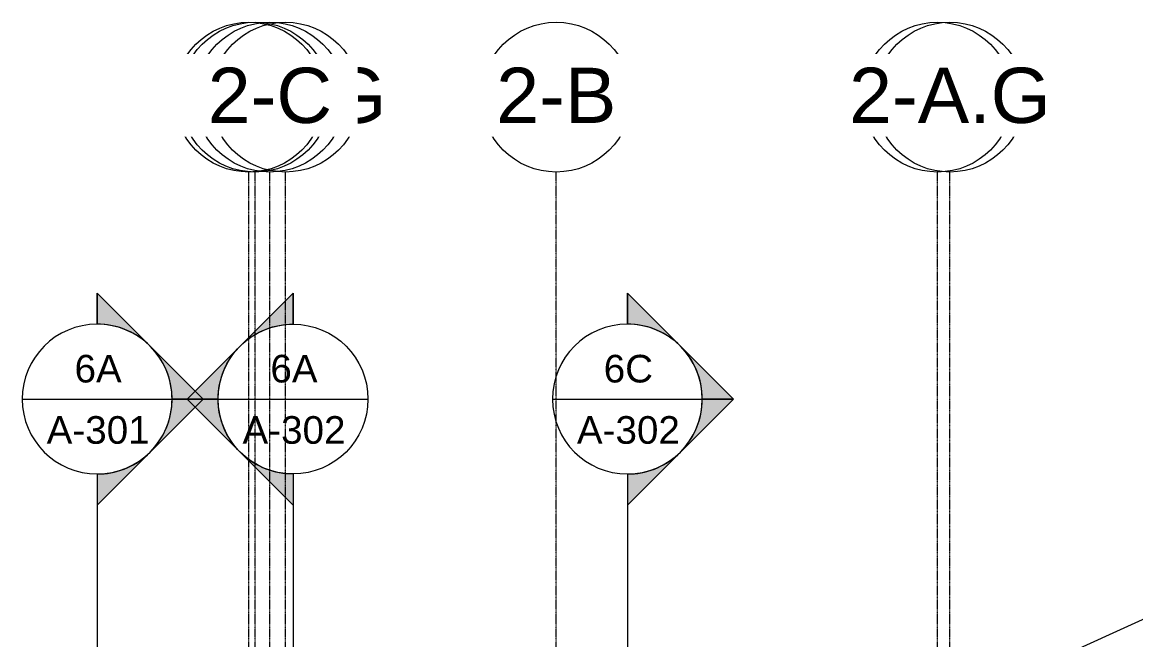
# Model space of a CAD drawing. Header units: inches. Extents: x 21386 to 98862, y -290 to 853.
# Drawn here: x 29228 to 29942, y 439 to 835 of the extents above; entities that cross this region are included whole.
import ezdxf

# ---------------------------------------------------------------- set-up
doc = ezdxf.new("R2010")
doc.units = ezdxf.units.IN
doc.header["$MEASUREMENT"] = 0
doc.linetypes.add('Grid Line 1_2_', pattern=[0.875, 0.5, -0.125, 0.125, -0.125])
for name, color, linetype, lineweight in [('A-ANNO-IDEN', 131, 'Continuous', 9), ('G-ANNO-SYMB', 111, 'Continuous', 9), ('S-GRID', 1, 'Continuous', 9), ('S-GRID-IDEN', 1, 'Continuous', 9)]:
    doc.layers.add(name, color=color, linetype=linetype, lineweight=lineweight)
doc.styles.add('Arial_2', font='arial.ttf', dxfattribs={"height": 35.407186})
doc.styles.add('Arial_3', font='arial.ttf', dxfattribs={"height": 17.703593})

# ---------------------------------------------------------------- blocks, each defined once
blk = doc.blocks.new('Grid - Grid Head - Circle-14747-Building Section - North_South looking East _ Clinic')
at = {"layer": 'S-GRID-IDEN'}
blk.add_circle((21143.8, 786.66), 48, dxfattribs=at)
blk = doc.blocks.new('Section - Section Head - Filled-1526-Building Section - North_South looking East _ Clinic')
at = {"layer": 'G-ANNO-SYMB'}
h = blk.add_hatch(color=256, dxfattribs=at)
edge = h.paths.add_edge_path(flags=0)
edge.add_arc((22248.83, 593.16), 48.06, 47.9216, 90)
edge.add_line((22248.83, 641.22), (22248.83, 661.04))
edge.add_line((22248.83, 661.04), (22281.04, 628.83))
h = blk.add_hatch(color=256, dxfattribs=at)
edge = h.paths.add_edge_path(flags=0)
edge.add_line((22282.77, 627.1), (22316.72, 593.16))
edge.add_line((22316.72, 593.16), (22296.83, 593.16))
edge.add_arc((22248.83, 593.16), 48, 360, 405)
h = blk.add_hatch(color=256, dxfattribs=at)
edge = h.paths.add_edge_path(flags=0)
edge.add_arc((22248.83, 593.16), 48, 315, 360)
edge.add_line((22296.83, 593.16), (22316.72, 593.16))
edge.add_line((22316.72, 593.16), (22282.77, 559.22))
h = blk.add_hatch(color=256, dxfattribs=at)
edge = h.paths.add_edge_path(flags=0)
edge.add_line((22281.04, 557.48), (22248.83, 525.27))
edge.add_line((22248.83, 525.27), (22248.83, 545.09))
edge.add_arc((22248.83, 593.16), 48.06, 270, 312.0784)
for p, q in [((22316.72, 593.16), (22248.83, 661.04)), ((22248.83, 641.16), (22248.83, 661.04)), ((22281.04, 628.83), (22248.83, 661.04)), ((22248.83, 661.04), (22248.83, 641.22)), ((22316.72, 593.16), (22282.77, 627.1)), ((22316.72, 593.16), (22248.83, 525.27)), ((22282.77, 559.22), (22316.72, 593.16)), ((22296.83, 593.16), (22316.72, 593.16)), ((22316.72, 593.16), (22296.83, 593.16)), ((22248.83, 525.27), (22281.04, 557.48)), ((22248.83, 545.16), (22248.83, 525.27)), ((22248.83, 545.09), (22248.83, 525.27))]:
    blk.add_line(p, q, dxfattribs=at)
for radius, start, end in [(48, 90, 270), (48.06, 47.9216, 90), (48, 270, 90), (48, 360, 45), (48, 315, 360), (48.06, 270, 312.0784)]:
    blk.add_arc((22248.83, 593.16), radius, start, end, dxfattribs=at)

msp = doc.modelspace()

# ---------------------------------------------------------------- linework, layer by layer
at = {"layer": 'A-ANNO-IDEN', "color": 153}
msp.add_line((29433.31, 218.44), (30094.99, 519.9), dxfattribs=at)
at = {"layer": 'G-ANNO-SYMB'}
for p, q in [((29228.09, 593.16), (29324.09, 593.16)), ((29353.62, 593.16), (29449.62, 593.16)), ((29567.89, 593.16), (29663.89, 593.16)), ((29276.09, 545.16), (29276.09, -79.66)), ((29401.62, 545.16), (29401.62, -79.66)), ((29615.89, 545.16), (29615.89, -79.66))]:
    msp.add_line(p, q, dxfattribs=at)
at = {"layer": 'S-GRID', "linetype": 'Grid Line 1_2_'}
for p, q in [((29373.31, -132.76), (29373.31, 738.66)), ((29377.31, -132.76), (29377.31, 738.66)), ((29386.81, -132.76), (29386.81, 738.66)), ((29386.81, -132.76), (29386.81, 738.66)), ((29396.81, -132.76), (29396.81, 738.66)), ((29570.31, -132.76), (29570.31, 738.66)), ((29570.31, -132.76), (29570.31, 738.66)), ((29814.56, -132.76), (29814.56, 738.66)), ((29814.56, -132.76), (29814.56, 738.66)), ((29822.56, -132.76), (29822.56, 738.66)), ((29822.56, -132.76), (29822.56, 738.66))]:
    msp.add_line(p, q, dxfattribs=at)

# ---------------------------------------------------------------- block references
at = {"layer": 'G-ANNO-SYMB'}
for p in [(7027.26, 0), (7367.06, 0)]:
    msp.add_blockref('Section - Section Head - Filled-1526-Building Section - North_South looking East _ Clinic', p, dxfattribs=at)
at = {"layer": 'G-ANNO-SYMB', "extrusion": (0, 0, -1)}
msp.add_blockref('Section - Section Head - Filled-1526-Building Section - North_South looking East _ Clinic', (-51650.45, 0), dxfattribs=at)
at = {"layer": 'S-GRID-IDEN'}
for p in [(8233.51, 0), (8426.51, 0), (8670.76, 0)]:
    msp.add_blockref('Grid - Grid Head - Circle-14747-Building Section - North_South looking East _ Clinic', p, dxfattribs=at)

# ---------------------------------------------------------------- texts
at = {"layer": 'G-ANNO-SYMB', "char_height": 17.704, "attachment_point": 2, "line_spacing_factor": 0.938532, "style": 'Arial_3'}
for s, insert, width in [('6A', (29276.71, 621.5), 36.072), ('6A', (29402.23, 621.5), 36.072), ('6C', (29616.51, 621.5), 37.584), ('A-301', (29276.71, 582.22), 78.624), ('A-302', (29402.23, 582.22), 78.624), ('A-302', (29616.51, 582.22), 78.624)]:
    msp.add_mtext(s, dxfattribs=dict(at, insert=insert, width=width))

# ---------------------------------------------------------------- next in the draw order: texts
at = {"layer": 'S-GRID-IDEN', "char_height": 35.407, "width": 85.104, "attachment_point": 2, "line_spacing_factor": 0.938532, "style": 'Arial_2', "bg_fill": 3, "box_fill_scale": 1.25, "bg_fill_color": 0, "bg_fill_transparency": 0}
for s, insert in [('3-3', (29377.3, 805.53)), ('3-2', (29570.3, 805.53)), ('3-1', (29814.55, 805.53))]:
    msp.add_mtext(s, dxfattribs=dict(at, insert=insert))

# ---------------------------------------------------------------- next in the draw order: block references
at = {"layer": 'S-GRID-IDEN'}
for p in [(8229.51, 0), (8426.51, 0), (8678.76, 0)]:
    msp.add_blockref('Grid - Grid Head - Circle-14747-Building Section - North_South looking East _ Clinic', p, dxfattribs=at)

# ---------------------------------------------------------------- next in the draw order: texts
at = {"layer": 'S-GRID-IDEN', "char_height": 35.407, "attachment_point": 2, "line_spacing_factor": 0.938532, "style": 'Arial_2', "bg_fill": 3, "box_fill_scale": 1.25, "bg_fill_color": 0, "bg_fill_transparency": 0}
for s, insert, width in [('3-3.G', (29373.3, 805.53), 147.312), ('2-B', (29570.3, 805.53), 91.584), ('3-1.G', (29822.55, 805.53), 147.312)]:
    msp.add_mtext(s, dxfattribs=dict(at, insert=insert, width=width))

# ---------------------------------------------------------------- next in the draw order: block references
at = {"layer": 'S-GRID-IDEN'}
for p in [(8243.01, 0), (8670.76, 0)]:
    msp.add_blockref('Grid - Grid Head - Circle-14747-Building Section - North_South looking East _ Clinic', p, dxfattribs=at)

# ---------------------------------------------------------------- next in the draw order: texts
at = {"layer": 'S-GRID-IDEN', "char_height": 35.407, "width": 91.584, "attachment_point": 2, "line_spacing_factor": 0.938532, "style": 'Arial_2', "bg_fill": 3, "box_fill_scale": 1.25, "bg_fill_color": 0, "bg_fill_transparency": 0}
for s, insert in [('1-A', (29386.8, 805.53)), ('2-A', (29814.55, 805.53))]:
    msp.add_mtext(s, dxfattribs=dict(at, insert=insert))

# ---------------------------------------------------------------- next in the draw order: block references
at = {"layer": 'S-GRID-IDEN'}
for p in [(8253.01, 0), (8678.76, 0)]:
    msp.add_blockref('Grid - Grid Head - Circle-14747-Building Section - North_South looking East _ Clinic', p, dxfattribs=at)

# ---------------------------------------------------------------- next in the draw order: texts
at = {"layer": 'S-GRID-IDEN', "char_height": 35.407, "width": 153.792, "attachment_point": 2, "line_spacing_factor": 0.938532, "style": 'Arial_2', "bg_fill": 3, "box_fill_scale": 1.25, "bg_fill_color": 0, "bg_fill_transparency": 0}
for s, insert in [('1-A.G', (29396.8, 805.53)), ('2-A.G', (29822.55, 805.53))]:
    msp.add_mtext(s, dxfattribs=dict(at, insert=insert))

# ---------------------------------------------------------------- next in the draw order: block references
at = {"layer": 'S-GRID-IDEN'}
msp.add_blockref('Grid - Grid Head - Circle-14747-Building Section - North_South looking East _ Clinic', (8243.01, 0), dxfattribs=at)

# ---------------------------------------------------------------- next in the draw order: texts
at = {"layer": 'S-GRID-IDEN', "insert": (29386.8, 805.53), "char_height": 35.407, "width": 94.608, "attachment_point": 2, "line_spacing_factor": 0.938532, "style": 'Arial_2', "bg_fill": 3, "box_fill_scale": 1.25, "bg_fill_color": 0, "bg_fill_transparency": 0}
msp.add_mtext('2-C', dxfattribs=at)

doc.saveas('drawing.dxf')
